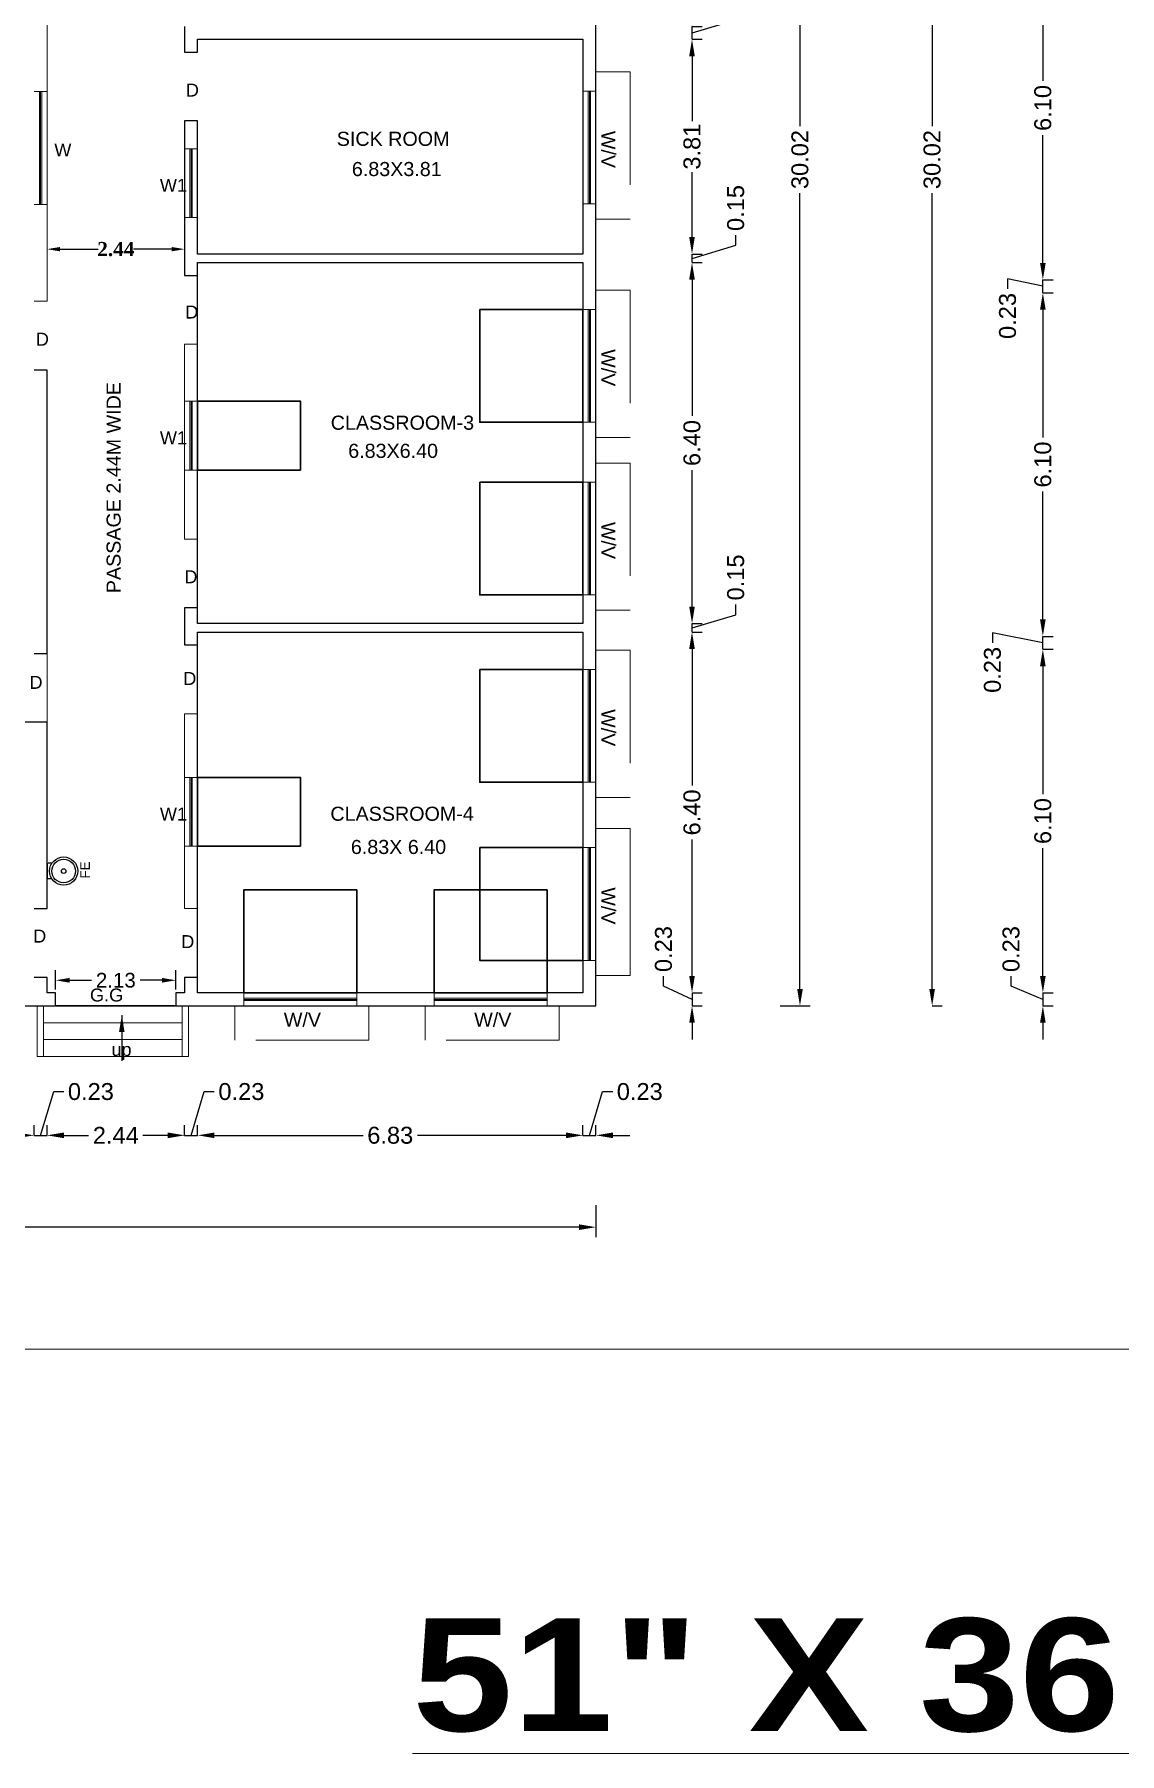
# Model space of a CAD drawing. Header units: metres. Extents: x -278 to 15491, y -352 to 277.
# Drawn here: x 15300.23 to 15319.47, y -341.21 to -310.71 of the extents above; entities that cross this region are included whole.
import ezdxf

# ---------------------------------------------------------------- set-up
doc = ezdxf.new("R2010")
doc.units = ezdxf.units.M
doc.header["$MEASUREMENT"] = 0
doc.linetypes.add('CABLIN', pattern=[0.35, 0.25, -0.1])
for name, color, linetype in [('0 @ 1', 7, 'Continuous'), ('BLK_1_FLR_0_CARPET_AREA', 10, 'Continuous'), ('BLK_1_FLR_0_EXIT_WIDTH_DOOR', 2, 'Continuous'), ('BLK_1_FLR_0_REGULAR_ROOM_1', 3, 'Continuous'), ('PASSAGE', 2, 'Continuous')]:
    doc.layers.add(name, color=color, linetype=linetype)
doc.layers.add('BLK_1_FLR_0_BLT_UP_AREA', color=26, linetype='Continuous', plot=False)
doc.layers.add('BLK_1_FLR_0_ROOM_1_LIGHT_VENTILATION_1', color=232, linetype='Continuous', lineweight=30)
doc.styles.add('56', font='')
doc.styles.get("Standard").update_dxf_attribs({"font": 'arial.ttf'})
doc.styles.add('working', font='timesbd.ttf', dxfattribs={"height": 0.25})
doc.styles.get('56').set_extended_font_data('Arial Black')
doc.dimstyles.new('Annotative', dxfattribs={"dimscale": 0, "dimtxt": 0.3, "dimasz": 0.3, "dimexe": 0.18, "dimexo": 0.0625, "dimgap": 0.09, "dimtad": 0, "dimzin": 0, "dimdsep": 46, "dimtxsty": 'Standard', "dimcen": 0.09, "dimadec": 0, "dimazin": 0, "dimtfac": 1, "dimtofl": 0, "dimtmove": 0, "dimatfit": 3, "dimfxl": 0, "dimtolj": 1, "dimtzin": 0, "dimarcsym": 0})
doc.dimstyles.new('new model', dxfattribs={"dimtxt": 0.25, "dimasz": 0.23, "dimexe": 0.1, "dimexo": 0.1, "dimgap": 0, "dimtad": 0, "dimtoh": 1, "dimzin": 1, "dimdsep": 46, "dimtxsty": 'working', "dimcen": 0.09, "dimse1": 1, "dimse2": 1, "dimclrd": 8, "dimclre": 8, "dimclrt": 3, "dimadec": 1, "dimazin": 0, "dimtfac": 1, "dimtofl": 0, "dimtmove": 0, "dimatfit": 3, "dimfxl": 0, "dimtolj": 1, "dimtzin": 0, "dimlwd": -1, "dimlwe": -1, "dimarcsym": 0})
doc.dimstyles.new('Standard$0', dxfattribs={"dimtxt": 0.5, "dimasz": 0.5, "dimexe": 0, "dimexo": 1, "dimgap": 0, "dimtad": 0, "dimdec": 4, "dimzin": 0, "dimdsep": 46, "dimlunit": 4, "dimtxsty": 'Standard', "dimcen": 0.09, "dimadec": 0, "dimazin": 0, "dimtfac": 1, "dimtdec": 4, "dimtofl": 0, "dimtmove": 0, "dimatfit": 3, "dimfxl": 0, "dimtolj": 1, "dimtzin": 0, "dimarcsym": 0})

# ---------------------------------------------------------------- blocks, each defined once
blk = doc.blocks.new('*D33')
at = {"color": 0, "lineweight": -2, "ltscale": 10}
for p, q in [((15311.889, -320.863), (15311.889, -320.563)), ((15311.889, -321.239), (15312.664, -321.006)), ((15312.664, -321.006), (15312.664, -320.826)), ((15311.889, -321.163), (15312.069, -321.163)), ((15311.889, -321.315), (15311.889, -321.163)), ((15311.889, -321.315), (15312.069, -321.315)), ((15311.889, -321.615), (15311.889, -321.915))]:
    blk.add_line(p, q, dxfattribs=at)
at = {"color": 0, "lineweight": 0, "ltscale": 10}
for points in [[(15311.839, -320.863), (15311.939, -320.863), (15311.889, -321.163)], [(15311.839, -321.615), (15311.939, -321.615), (15311.889, -321.315)]]:
    blk.add_solid(points, dxfattribs=at)
at = {"layer": 'Defpoints', "color": 0, "lineweight": 0, "ltscale": 10}
for p in [(15311.889, -321.163), (15311.889, -321.163), (15311.889, -321.315)]:
    blk.add_point(p, dxfattribs=at)
at = {"color": 0, "lineweight": 0, "ltscale": 10, "insert": (15312.664, -320.346), "char_height": 0.3, "attachment_point": 5, "rotation": 90}
blk.add_mtext('\\A1;0.15', dxfattribs=at)
blk = doc.blocks.new('*D34')
at = {"color": 0, "lineweight": -2, "ltscale": 10}
for p, q in [((15311.889, -314.762), (15312.069, -314.762)), ((15311.889, -315.062), (15311.889, -317.482)), ((15311.889, -320.863), (15311.889, -318.442)), ((15311.889, -321.163), (15312.069, -321.163))]:
    blk.add_line(p, q, dxfattribs=at)
at = {"color": 0, "lineweight": 0, "ltscale": 10}
for points in [[(15311.839, -315.062), (15311.939, -315.062), (15311.889, -314.762)], [(15311.839, -320.863), (15311.939, -320.863), (15311.889, -321.163)]]:
    blk.add_solid(points, dxfattribs=at)
at = {"layer": 'Defpoints', "color": 0, "lineweight": 0, "ltscale": 10}
for p in [(15311.889, -314.762), (15311.889, -314.762), (15311.889, -321.163)]:
    blk.add_point(p, dxfattribs=at)
at = {"color": 0, "lineweight": 0, "ltscale": 10, "insert": (15311.889, -317.962), "char_height": 0.3, "attachment_point": 5, "rotation": 90}
blk.add_mtext('\\A1;6.40', dxfattribs=at)
blk = doc.blocks.new('*D35')
at = {"color": 0, "lineweight": -2, "ltscale": 10}
for p, q in [((15311.889, -314.31), (15311.889, -314.01)), ((15312.664, -314.454), (15312.664, -314.274)), ((15311.889, -314.686), (15312.664, -314.454)), ((15311.889, -314.61), (15312.069, -314.61)), ((15311.889, -314.762), (15311.889, -314.61)), ((15311.889, -314.762), (15312.069, -314.762)), ((15311.889, -315.062), (15311.889, -315.362))]:
    blk.add_line(p, q, dxfattribs=at)
at = {"color": 0, "lineweight": 0, "ltscale": 10}
for points in [[(15311.839, -314.31), (15311.939, -314.31), (15311.889, -314.61)], [(15311.839, -315.062), (15311.939, -315.062), (15311.889, -314.762)]]:
    blk.add_solid(points, dxfattribs=at)
at = {"layer": 'Defpoints', "color": 0, "lineweight": 0, "ltscale": 10}
for p in [(15311.889, -314.61), (15311.889, -314.61), (15311.889, -314.762)]:
    blk.add_point(p, dxfattribs=at)
at = {"color": 0, "lineweight": 0, "ltscale": 10, "insert": (15312.664, -313.793), "char_height": 0.3, "attachment_point": 5, "rotation": 90}
blk.add_mtext('\\A1;0.15', dxfattribs=at)
blk = doc.blocks.new('*D36')
at = {"color": 0, "lineweight": -2, "ltscale": 10}
for p, q in [((15311.889, -310.8), (15312.069, -310.8)), ((15311.889, -311.1), (15311.889, -312.255)), ((15311.889, -314.31), (15311.889, -313.156)), ((15311.889, -314.61), (15312.069, -314.61))]:
    blk.add_line(p, q, dxfattribs=at)
at = {"color": 0, "lineweight": 0, "ltscale": 10}
for points in [[(15311.839, -311.1), (15311.939, -311.1), (15311.889, -310.8)], [(15311.839, -314.31), (15311.939, -314.31), (15311.889, -314.61)]]:
    blk.add_solid(points, dxfattribs=at)
at = {"layer": 'Defpoints', "color": 0, "lineweight": 0, "ltscale": 10}
for p in [(15311.889, -310.8), (15311.889, -310.8), (15311.889, -314.61)]:
    blk.add_point(p, dxfattribs=at)
at = {"color": 0, "lineweight": 0, "ltscale": 10, "insert": (15311.889, -312.705), "char_height": 0.3, "attachment_point": 5, "rotation": 90}
blk.add_mtext('\\A1;3.81', dxfattribs=at)
blk = doc.blocks.new('*D37')
at = {"color": 0, "lineweight": -2, "ltscale": 10}
for p, q in [((15311.889, -310.272), (15311.889, -309.972)), ((15312.664, -310.454), (15312.664, -310.274)), ((15311.889, -310.686), (15312.664, -310.454)), ((15311.889, -310.572), (15312.069, -310.572)), ((15311.889, -310.8), (15311.889, -310.572)), ((15311.889, -310.8), (15312.069, -310.8)), ((15311.889, -311.1), (15311.889, -311.4))]:
    blk.add_line(p, q, dxfattribs=at)
at = {"color": 0, "lineweight": 0, "ltscale": 10}
for points in [[(15311.839, -310.272), (15311.939, -310.272), (15311.889, -310.572)], [(15311.839, -311.1), (15311.939, -311.1), (15311.889, -310.8)]]:
    blk.add_solid(points, dxfattribs=at)
at = {"layer": 'Defpoints', "color": 0, "lineweight": 0, "ltscale": 10}
for p in [(15311.889, -310.572), (15311.889, -310.572), (15311.889, -310.8)]:
    blk.add_point(p, dxfattribs=at)
at = {"color": 0, "lineweight": 0, "ltscale": 10, "insert": (15312.664, -309.794), "char_height": 0.3, "attachment_point": 5, "rotation": 90}
blk.add_mtext('\\A1;0.23', dxfattribs=at)
blk = doc.blocks.new('*D46')
at = {"color": 0, "lineweight": -2, "ltscale": 10}
for p, q in [((15313.451, -297.924), (15313.983, -297.924)), ((15313.803, -298.224), (15313.803, -312.339)), ((15313.803, -327.644), (15313.803, -313.528)), ((15313.451, -327.944), (15313.983, -327.944))]:
    blk.add_line(p, q, dxfattribs=at)
at = {"color": 0, "lineweight": 0, "ltscale": 10}
for points in [[(15313.753, -298.224), (15313.853, -298.224), (15313.803, -297.924)], [(15313.753, -327.644), (15313.853, -327.644), (15313.803, -327.944)]]:
    blk.add_solid(points, dxfattribs=at)
at = {"layer": 'Defpoints', "color": 0, "lineweight": 0, "ltscale": 10}
for p in [(15313.388, -297.924), (15313.803, -297.924), (15313.388, -327.944)]:
    blk.add_point(p, dxfattribs=at)
at = {"color": 0, "lineweight": 0, "ltscale": 10, "insert": (15313.803, -312.934), "char_height": 0.3, "attachment_point": 5, "rotation": 90}
blk.add_mtext('\\A1;30.02', dxfattribs=at)
blk = doc.blocks.new('*D47')
at = {"color": 0, "lineweight": -2, "ltscale": 10}
for p, q in [((15311.889, -321.315), (15312.069, -321.315)), ((15311.889, -321.615), (15311.889, -324.034)), ((15311.889, -327.414), (15311.889, -324.994)), ((15311.889, -327.714), (15312.069, -327.714))]:
    blk.add_line(p, q, dxfattribs=at)
at = {"color": 0, "lineweight": 0, "ltscale": 10}
for points in [[(15311.839, -321.615), (15311.939, -321.615), (15311.889, -321.315)], [(15311.839, -327.414), (15311.939, -327.414), (15311.889, -327.714)]]:
    blk.add_solid(points, dxfattribs=at)
at = {"layer": 'Defpoints', "color": 0, "lineweight": 0, "ltscale": 10}
for p in [(15311.889, -321.315), (15311.889, -327.714), (15311.889, -327.714)]:
    blk.add_point(p, dxfattribs=at)
at = {"color": 0, "lineweight": 0, "ltscale": 10, "insert": (15311.889, -324.514), "char_height": 0.3, "attachment_point": 5, "rotation": 90}
blk.add_mtext('\\A1;6.40', dxfattribs=at)
blk = doc.blocks.new('*D48')
at = {"color": 0, "lineweight": -2, "ltscale": 10}
for p, q in [((15311.889, -327.414), (15311.889, -327.114)), ((15311.384, -327.596), (15311.384, -327.416)), ((15311.889, -327.829), (15311.384, -327.596)), ((15311.889, -327.714), (15312.069, -327.714)), ((15311.889, -327.714), (15311.889, -327.944)), ((15311.889, -327.944), (15312.069, -327.944)), ((15311.889, -328.244), (15311.889, -328.544))]:
    blk.add_line(p, q, dxfattribs=at)
at = {"color": 0, "lineweight": 0, "ltscale": 10}
for points in [[(15311.839, -327.414), (15311.939, -327.414), (15311.889, -327.714)], [(15311.839, -328.244), (15311.939, -328.244), (15311.889, -327.944)]]:
    blk.add_solid(points, dxfattribs=at)
at = {"layer": 'Defpoints', "color": 0, "lineweight": 0, "ltscale": 10}
for p in [(15311.889, -327.714), (15311.889, -327.944), (15311.889, -327.944)]:
    blk.add_point(p, dxfattribs=at)
at = {"color": 0, "lineweight": 0, "ltscale": 10, "insert": (15311.384, -326.937), "char_height": 0.3, "attachment_point": 5, "rotation": 90}
blk.add_mtext('\\A1;0.23', dxfattribs=at)
blk = doc.blocks.new('*D57')
at = {"color": 0, "lineweight": -2, "ltscale": 10}
for p, q in [((15300.34, -330.241), (15300.573, -329.466)), ((15300.573, -329.466), (15300.753, -329.466)), ((15299.926, -330.241), (15299.626, -330.241)), ((15300.226, -330.241), (15300.226, -330.061)), ((15300.226, -330.241), (15300.455, -330.241)), ((15300.455, -330.241), (15300.455, -330.061)), ((15300.755, -330.241), (15301.055, -330.241))]:
    blk.add_line(p, q, dxfattribs=at)
at = {"color": 0, "lineweight": 0, "ltscale": 10}
for points in [[(15299.926, -330.191), (15299.926, -330.291), (15300.226, -330.241)], [(15300.755, -330.191), (15300.755, -330.291), (15300.455, -330.241)]]:
    blk.add_solid(points, dxfattribs=at)
at = {"layer": 'Defpoints', "color": 0, "lineweight": 0, "ltscale": 10}
for p in [(15300.226, -330.241), (15300.455, -330.241), (15300.455, -330.241)]:
    blk.add_point(p, dxfattribs=at)
at = {"color": 0, "lineweight": 0, "ltscale": 10, "insert": (15301.232, -329.466), "char_height": 0.3, "attachment_point": 5}
blk.add_mtext('\\A1;0.23', dxfattribs=at)
blk = doc.blocks.new('*D58')
at = {"color": 0, "lineweight": -2, "ltscale": 10}
for p, q in [((15300.455, -330.241), (15300.455, -330.061)), ((15300.755, -330.241), (15301.192, -330.241)), ((15302.593, -330.241), (15302.155, -330.241)), ((15302.893, -330.241), (15302.893, -330.061))]:
    blk.add_line(p, q, dxfattribs=at)
at = {"color": 0, "lineweight": 0, "ltscale": 10}
for points in [[(15300.755, -330.191), (15300.755, -330.291), (15300.455, -330.241)], [(15302.593, -330.191), (15302.593, -330.291), (15302.893, -330.241)]]:
    blk.add_solid(points, dxfattribs=at)
at = {"layer": 'Defpoints', "color": 0, "lineweight": 0, "ltscale": 10}
for p in [(15300.455, -330.241), (15302.893, -330.241), (15302.893, -330.241)]:
    blk.add_point(p, dxfattribs=at)
at = {"color": 0, "lineweight": 0, "ltscale": 10, "insert": (15301.674, -330.241), "char_height": 0.3, "attachment_point": 5}
blk.add_mtext('\\A1;2.44', dxfattribs=at)
blk = doc.blocks.new('*D59')
at = {"color": 0, "lineweight": -2, "ltscale": 10}
for p, q in [((15303.008, -330.241), (15303.24, -329.466)), ((15303.24, -329.466), (15303.42, -329.466)), ((15302.593, -330.241), (15302.293, -330.241)), ((15302.893, -330.241), (15302.893, -330.061)), ((15302.893, -330.241), (15303.123, -330.241)), ((15303.123, -330.241), (15303.123, -330.061)), ((15303.423, -330.241), (15303.723, -330.241))]:
    blk.add_line(p, q, dxfattribs=at)
at = {"color": 0, "lineweight": 0, "ltscale": 10}
for points in [[(15302.593, -330.191), (15302.593, -330.291), (15302.893, -330.241)], [(15303.423, -330.191), (15303.423, -330.291), (15303.123, -330.241)]]:
    blk.add_solid(points, dxfattribs=at)
at = {"layer": 'Defpoints', "color": 0, "lineweight": 0, "ltscale": 10}
for p in [(15302.893, -330.241), (15303.123, -330.241), (15303.123, -330.241)]:
    blk.add_point(p, dxfattribs=at)
at = {"color": 0, "lineweight": 0, "ltscale": 10, "insert": (15303.9, -329.466), "char_height": 0.3, "attachment_point": 5}
blk.add_mtext('\\A1;0.23', dxfattribs=at)
blk = doc.blocks.new('*D60')
at = {"color": 0, "lineweight": -2, "ltscale": 10}
for p, q in [((15303.123, -330.241), (15303.123, -330.061)), ((15303.423, -330.241), (15306.059, -330.241)), ((15309.656, -330.241), (15307.02, -330.241)), ((15309.956, -330.241), (15309.956, -330.061))]:
    blk.add_line(p, q, dxfattribs=at)
at = {"color": 0, "lineweight": 0, "ltscale": 10}
for points in [[(15303.423, -330.191), (15303.423, -330.291), (15303.123, -330.241)], [(15309.656, -330.191), (15309.656, -330.291), (15309.956, -330.241)]]:
    blk.add_solid(points, dxfattribs=at)
at = {"layer": 'Defpoints', "color": 0, "lineweight": 0, "ltscale": 10}
for p in [(15303.123, -330.241), (15309.956, -330.241), (15309.956, -330.241)]:
    blk.add_point(p, dxfattribs=at)
at = {"color": 0, "lineweight": 0, "ltscale": 10, "insert": (15306.539, -330.241), "char_height": 0.3, "attachment_point": 5}
blk.add_mtext('\\A1;6.83', dxfattribs=at)
blk = doc.blocks.new('*D61')
at = {"color": 0, "lineweight": -2, "ltscale": 10}
for p, q in [((15310.071, -330.241), (15310.303, -329.466)), ((15310.303, -329.466), (15310.483, -329.466)), ((15309.656, -330.241), (15309.356, -330.241)), ((15309.956, -330.241), (15309.956, -330.061)), ((15309.956, -330.241), (15310.186, -330.241)), ((15310.186, -330.241), (15310.186, -330.061)), ((15310.486, -330.241), (15310.786, -330.241))]:
    blk.add_line(p, q, dxfattribs=at)
at = {"color": 0, "lineweight": 0, "ltscale": 10}
for points in [[(15309.656, -330.191), (15309.656, -330.291), (15309.956, -330.241)], [(15310.486, -330.191), (15310.486, -330.291), (15310.186, -330.241)]]:
    blk.add_solid(points, dxfattribs=at)
at = {"layer": 'Defpoints', "color": 0, "lineweight": 0, "ltscale": 10}
for p in [(15309.956, -330.241), (15310.186, -330.241), (15310.186, -330.241)]:
    blk.add_point(p, dxfattribs=at)
at = {"color": 0, "lineweight": 0, "ltscale": 10, "insert": (15310.963, -329.466), "char_height": 0.3, "attachment_point": 5}
blk.add_mtext('\\A1;0.23', dxfattribs=at)
blk = doc.blocks.new('*D62')
at = {"color": 0, "lineweight": -2, "ltscale": 10}
for p, q in [((15269.482, -331.479), (15269.482, -332.05)), ((15310.186, -331.479), (15310.186, -332.05)), ((15269.782, -331.87), (15289.232, -331.87)), ((15309.886, -331.87), (15290.436, -331.87))]:
    blk.add_line(p, q, dxfattribs=at)
at = {"color": 0, "lineweight": 0, "ltscale": 10}
for points in [[(15269.782, -331.82), (15269.782, -331.92), (15269.482, -331.87)], [(15309.886, -331.82), (15309.886, -331.92), (15310.186, -331.87)]]:
    blk.add_solid(points, dxfattribs=at)
at = {"layer": 'Defpoints', "color": 0, "lineweight": 0, "ltscale": 10}
for p in [(15269.482, -331.417), (15310.186, -331.417), (15310.186, -331.87)]:
    blk.add_point(p, dxfattribs=at)
at = {"color": 0, "lineweight": 0, "ltscale": 10, "insert": (15289.834, -331.87), "char_height": 0.3, "attachment_point": 5}
blk.add_mtext('\\A1;40.70', dxfattribs=at)
blk = doc.blocks.new('*D147')
at = {"color": 0, "lineweight": -2, "ltscale": 10}
for p, q in [((15318.109, -321.091), (15318.109, -320.791)), ((15318.109, -321.505), (15317.216, -321.326)), ((15317.216, -321.326), (15317.216, -321.506)), ((15318.109, -321.391), (15318.289, -321.391)), ((15318.109, -321.62), (15318.109, -321.391)), ((15318.109, -321.62), (15318.289, -321.62)), ((15318.109, -321.92), (15318.109, -322.22))]:
    blk.add_line(p, q, dxfattribs=at)
at = {"color": 0, "lineweight": 0, "ltscale": 10}
for points in [[(15318.059, -321.091), (15318.159, -321.091), (15318.109, -321.391)], [(15318.059, -321.92), (15318.159, -321.92), (15318.109, -321.62)]]:
    blk.add_solid(points, dxfattribs=at)
at = {"layer": 'Defpoints', "color": 0, "lineweight": 0, "ltscale": 10}
for p in [(15318.109, -321.391), (15318.109, -321.391), (15318.109, -321.62)]:
    blk.add_point(p, dxfattribs=at)
at = {"color": 0, "lineweight": 0, "ltscale": 10, "insert": (15317.216, -321.985), "char_height": 0.3, "attachment_point": 5, "rotation": 90}
blk.add_mtext('\\A1;0.23', dxfattribs=at)
blk = doc.blocks.new('*D148')
at = {"color": 0, "lineweight": -2, "ltscale": 10}
for p, q in [((15318.109, -315.296), (15318.289, -315.296)), ((15318.109, -315.596), (15318.109, -317.863)), ((15318.109, -321.091), (15318.109, -318.823)), ((15318.109, -321.391), (15318.289, -321.391))]:
    blk.add_line(p, q, dxfattribs=at)
at = {"color": 0, "lineweight": 0, "ltscale": 10}
for points in [[(15318.059, -315.596), (15318.159, -315.596), (15318.109, -315.296)], [(15318.059, -321.091), (15318.159, -321.091), (15318.109, -321.391)]]:
    blk.add_solid(points, dxfattribs=at)
at = {"layer": 'Defpoints', "color": 0, "lineweight": 0, "ltscale": 10}
for p in [(15318.109, -315.296), (15318.109, -315.296), (15318.109, -321.391)]:
    blk.add_point(p, dxfattribs=at)
at = {"color": 0, "lineweight": 0, "ltscale": 10, "insert": (15318.109, -318.343), "char_height": 0.3, "attachment_point": 5, "rotation": 90}
blk.add_mtext('\\A1;6.10', dxfattribs=at)
blk = doc.blocks.new('*D149')
at = {"color": 0, "lineweight": -2, "ltscale": 10}
for p, q in [((15318.109, -314.767), (15318.109, -314.467)), ((15318.109, -315.181), (15317.484, -315.048)), ((15317.484, -315.048), (15317.484, -315.228)), ((15318.109, -315.067), (15318.289, -315.067)), ((15318.109, -315.296), (15318.109, -315.067)), ((15318.109, -315.296), (15318.289, -315.296)), ((15318.109, -315.596), (15318.109, -315.896))]:
    blk.add_line(p, q, dxfattribs=at)
at = {"color": 0, "lineweight": 0, "ltscale": 10}
for points in [[(15318.059, -314.767), (15318.159, -314.767), (15318.109, -315.067)], [(15318.059, -315.596), (15318.159, -315.596), (15318.109, -315.296)]]:
    blk.add_solid(points, dxfattribs=at)
at = {"layer": 'Defpoints', "color": 0, "lineweight": 0, "ltscale": 10}
for p in [(15318.109, -315.067), (15318.109, -315.067), (15318.109, -315.296)]:
    blk.add_point(p, dxfattribs=at)
at = {"color": 0, "lineweight": 0, "ltscale": 10, "insert": (15317.484, -315.708), "char_height": 0.3, "attachment_point": 5, "rotation": 90}
blk.add_mtext('\\A1;0.23', dxfattribs=at)
blk = doc.blocks.new('*D150')
at = {"color": 0, "lineweight": -2, "ltscale": 10}
for p, q in [((15318.109, -308.972), (15318.289, -308.972)), ((15318.109, -309.272), (15318.109, -311.539)), ((15318.109, -314.767), (15318.109, -312.499)), ((15318.109, -315.067), (15318.289, -315.067))]:
    blk.add_line(p, q, dxfattribs=at)
at = {"color": 0, "lineweight": 0, "ltscale": 10}
for points in [[(15318.059, -309.272), (15318.159, -309.272), (15318.109, -308.972)], [(15318.059, -314.767), (15318.159, -314.767), (15318.109, -315.067)]]:
    blk.add_solid(points, dxfattribs=at)
at = {"layer": 'Defpoints', "color": 0, "lineweight": 0, "ltscale": 10}
for p in [(15318.109, -308.972), (15318.109, -308.972), (15318.109, -315.067)]:
    blk.add_point(p, dxfattribs=at)
at = {"color": 0, "lineweight": 0, "ltscale": 10, "insert": (15318.109, -312.019), "char_height": 0.3, "attachment_point": 5, "rotation": 90}
blk.add_mtext('\\A1;6.10', dxfattribs=at)
blk = doc.blocks.new('*D156')
at = {"color": 0, "lineweight": -2, "ltscale": 10}
for p, q in [((15316.146, -297.924), (15316.326, -297.924)), ((15316.146, -298.224), (15316.146, -312.339)), ((15316.146, -327.644), (15316.146, -313.528)), ((15316.146, -327.944), (15316.326, -327.944))]:
    blk.add_line(p, q, dxfattribs=at)
at = {"color": 0, "lineweight": 0, "ltscale": 10}
for points in [[(15316.096, -298.224), (15316.196, -298.224), (15316.146, -297.924)], [(15316.096, -327.644), (15316.196, -327.644), (15316.146, -327.944)]]:
    blk.add_solid(points, dxfattribs=at)
at = {"layer": 'Defpoints', "color": 0, "lineweight": 0, "ltscale": 10}
for p in [(15316.146, -297.924), (15316.146, -297.924), (15316.146, -327.944)]:
    blk.add_point(p, dxfattribs=at)
at = {"color": 0, "lineweight": 0, "ltscale": 10, "insert": (15316.146, -312.934), "char_height": 0.3, "attachment_point": 5, "rotation": 90}
blk.add_mtext('\\A1;30.02', dxfattribs=at)
blk = doc.blocks.new('*D157')
at = {"color": 0, "lineweight": -2, "ltscale": 10}
for p, q in [((15318.109, -321.62), (15318.289, -321.62)), ((15318.109, -321.92), (15318.109, -324.187)), ((15318.109, -327.415), (15318.109, -325.147)), ((15318.109, -327.715), (15318.289, -327.715))]:
    blk.add_line(p, q, dxfattribs=at)
at = {"color": 0, "lineweight": 0, "ltscale": 10}
for points in [[(15318.059, -321.92), (15318.159, -321.92), (15318.109, -321.62)], [(15318.059, -327.415), (15318.159, -327.415), (15318.109, -327.715)]]:
    blk.add_solid(points, dxfattribs=at)
at = {"layer": 'Defpoints', "color": 0, "lineweight": 0, "ltscale": 10}
for p in [(15318.109, -321.62), (15318.109, -327.715), (15318.109, -327.715)]:
    blk.add_point(p, dxfattribs=at)
at = {"color": 0, "lineweight": 0, "ltscale": 10, "insert": (15318.109, -324.667), "char_height": 0.3, "attachment_point": 5, "rotation": 90}
blk.add_mtext('\\A1;6.10', dxfattribs=at)
blk = doc.blocks.new('*D158')
at = {"color": 0, "lineweight": -2, "ltscale": 10}
for p, q in [((15318.109, -327.415), (15318.109, -327.115)), ((15317.546, -327.596), (15317.546, -327.416)), ((15318.109, -327.829), (15317.546, -327.596)), ((15318.109, -327.715), (15318.289, -327.715)), ((15318.109, -327.715), (15318.109, -327.944)), ((15318.109, -327.944), (15318.289, -327.944)), ((15318.109, -328.244), (15318.109, -328.544))]:
    blk.add_line(p, q, dxfattribs=at)
at = {"color": 0, "lineweight": 0, "ltscale": 10}
for points in [[(15318.059, -327.415), (15318.159, -327.415), (15318.109, -327.715)], [(15318.059, -328.244), (15318.159, -328.244), (15318.109, -327.944)]]:
    blk.add_solid(points, dxfattribs=at)
at = {"layer": 'Defpoints', "color": 0, "lineweight": 0, "ltscale": 10}
for p in [(15318.109, -327.715), (15318.109, -327.944), (15318.109, -327.944)]:
    blk.add_point(p, dxfattribs=at)
at = {"color": 0, "lineweight": 0, "ltscale": 10, "insert": (15317.546, -326.937), "char_height": 0.3, "attachment_point": 5, "rotation": 90}
blk.add_mtext('\\A1;0.23', dxfattribs=at)
blk = doc.blocks.new('GRT')
for p, q in [((5950.794, 119.102), (5950.794, 118.996)), ((5951.195, 118.984), (5951.195, 119.09))]:
    blk.add_line(p, q)
at = {"linetype": 'ByBlock', "ltscale": 0.5}
blk.add_line((5950.794, 119.102), (5951.195, 119.102), dxfattribs=at)
for radius in [0.367, 0.308, 0.0591]:
    blk.add_circle((5950.985, 118.683), radius)
blk = doc.blocks.new('GRYTI')
at = {"lineweight": 0, "xscale": 0.6810746850801825, "yscale": 0.6810746850801825, "zscale": 0.6810746850801825}
blk.add_blockref('GRT', (11224.832, -379.269), dxfattribs=at)
at = {"lineweight": 0}
blk.add_text('FE', height=0.1703, dxfattribs=at).set_placement((15277.764, -298.902))
blk = doc.blocks.new('*D287')
at = {"layer": 'Defpoints', "color": 0, "lineweight": 0}
for p in [(15300.455, -314.492), (15302.893, -314.492), (15302.893, -314.523)]:
    blk.add_point(p, dxfattribs=at)
at = {"layer": 'PASSAGE', "color": 2}
for p, q in [((15300.685, -314.523), (15301.362, -314.523)), ((15302.663, -314.523), (15301.985, -314.523))]:
    blk.add_line(p, q, dxfattribs=at)
at = {"layer": 'PASSAGE', "color": 2, "lineweight": 0}
for points in [[(15300.685, -314.485), (15300.685, -314.562), (15300.455, -314.523)], [(15302.663, -314.485), (15302.663, -314.562), (15302.893, -314.523)]]:
    blk.add_solid(points, dxfattribs=at)
at = {"layer": 'PASSAGE', "color": 2, "lineweight": 35, "insert": (15301.674, -314.523), "char_height": 0.25, "attachment_point": 5, "style": 'working'}
blk.add_mtext('\\A1;2.44', dxfattribs=at)
blk = doc.blocks.new('*D290')
at = {"layer": 'BLK_1_FLR_0_EXIT_WIDTH_DOOR', "color": 2, "lineweight": -2, "ltscale": 10}
for p, q in [((15300.607, -327.653), (15300.607, -327.311)), ((15300.857, -327.491), (15301.244, -327.491)), ((15302.49, -327.491), (15302.104, -327.491)), ((15302.74, -327.653), (15302.74, -327.311))]:
    blk.add_line(p, q, dxfattribs=at)
at = {"layer": 'BLK_1_FLR_0_EXIT_WIDTH_DOOR', "color": 2, "lineweight": 0, "ltscale": 10}
for points in [[(15300.857, -327.449), (15300.857, -327.533), (15300.607, -327.491)], [(15302.49, -327.449), (15302.49, -327.533), (15302.74, -327.491)]]:
    blk.add_solid(points, dxfattribs=at)
at = {"layer": 'Defpoints', "color": 0, "lineweight": 0, "ltscale": 10}
for p in [(15302.74, -327.491), (15300.607, -327.715), (15302.74, -327.715)]:
    blk.add_point(p, dxfattribs=at)
at = {"layer": 'BLK_1_FLR_0_EXIT_WIDTH_DOOR', "color": 2, "lineweight": -2, "ltscale": 10, "insert": (15301.674, -327.491), "char_height": 0.26, "attachment_point": 5}
blk.add_mtext('\\A1;2.13', dxfattribs=at)

msp = doc.modelspace()

# ---------------------------------------------------------------- linework, layer by layer
at = {"lineweight": 0}
for p, q in [((15310.185, -297.924), (15310.185, -327.944)), ((15300.455, -310.42), (15300.455, -315.447)), ((15302.893, -310.572), (15302.893, -311.029)), ((15309.956, -310.8), (15303.121, -310.8)), ((15303.121, -310.8), (15303.121, -311.029)), ((15309.956, -310.8), (15309.956, -314.61)), ((15302.893, -312.249), (15302.893, -312.845)), ((15303.121, -312.249), (15303.121, -314.61)), ((15302.893, -312.845), (15302.893, -314.991)), ((15303.123, -314.991), (15302.893, -314.991)), ((15303.121, -314.762), (15303.121, -314.991)), ((15309.956, -314.762), (15309.956, -321.163)), ((15300.455, -315.447), (15300.225, -315.447)), ((15302.893, -316.211), (15302.893, -319.667)), ((15303.121, -316.211), (15302.893, -316.211)), ((15303.121, -316.211), (15303.121, -319.667)), ((15300.455, -316.667), (15300.225, -316.667)), ((15300.455, -316.667), (15300.455, -326.22)), ((15302.893, -320.887), (15302.893, -321.543)), ((15303.121, -320.887), (15303.121, -321.163)), ((15303.121, -321.315), (15303.121, -321.543)), ((15309.956, -321.315), (15309.956, -327.715)), ((15300.226, -321.695), (15300.455, -321.695)), ((15303.123, -321.543), (15302.893, -321.543)), ((15302.893, -322.763), (15302.893, -326.22)), ((15303.123, -322.763), (15302.893, -322.763)), ((15303.121, -322.763), (15303.121, -326.22)), ((15300.455, -327.44), (15300.455, -327.715)), ((15302.893, -327.44), (15302.893, -327.715)), ((15303.121, -327.44), (15303.121, -327.715)), ((15300.607, -327.944), (15300.607, -327.715)), ((15302.74, -327.944), (15302.74, -327.715)), ((15303.121, -327.715), (15309.956, -327.715)), ((15310.185, -327.944), (15291.73, -327.944))]:
    msp.add_line(p, q, dxfattribs=at)
at = {"lineweight": 0, "ltscale": 10}
for p, q in [((15302.893, -311.029), (15303.121, -311.029)), ((15300.226, -311.728), (15300.455, -311.728)), ((15300.32, -311.728), (15300.32, -313.728)), ((15300.34, -311.728), (15300.34, -313.728)), ((15300.36, -311.728), (15300.36, -313.728)), ((15309.956, -311.72), (15310.185, -311.72)), ((15310.05, -311.72), (15310.05, -313.72)), ((15310.07, -311.72), (15310.07, -313.72)), ((15310.09, -311.72), (15310.09, -313.72)), ((15302.893, -312.249), (15303.121, -312.249)), ((15302.893, -312.744), (15303.121, -312.744)), ((15302.987, -313.964), (15302.987, -312.744)), ((15303.007, -313.964), (15303.007, -312.744)), ((15303.027, -313.964), (15303.027, -312.744)), ((15300.226, -313.728), (15300.455, -313.728)), ((15309.956, -313.72), (15310.185, -313.72)), ((15302.893, -313.964), (15303.121, -313.964)), ((15309.956, -315.593), (15310.185, -315.593)), ((15310.05, -315.593), (15310.05, -317.593)), ((15310.07, -315.593), (15310.07, -317.593)), ((15310.09, -315.593), (15310.09, -317.593)), ((15302.893, -317.222), (15303.121, -317.222)), ((15302.987, -318.442), (15302.987, -317.222)), ((15303.007, -318.442), (15303.007, -317.222)), ((15303.027, -318.442), (15303.027, -317.222)), ((15309.956, -317.593), (15310.185, -317.593)), ((15302.893, -318.442), (15303.121, -318.442)), ((15309.956, -318.657), (15310.185, -318.657)), ((15310.05, -318.657), (15310.05, -320.657)), ((15310.07, -318.657), (15310.07, -320.657)), ((15310.09, -318.657), (15310.09, -320.657)), ((15303.121, -319.667), (15302.893, -319.667)), ((15309.956, -320.657), (15310.185, -320.657)), ((15303.121, -320.887), (15302.893, -320.887)), ((15309.956, -321.978), (15310.185, -321.978)), ((15310.05, -321.978), (15310.05, -323.978)), ((15310.07, -321.978), (15310.07, -323.978)), ((15310.09, -321.978), (15310.09, -323.978)), ((15300.226, -322.915), (15300.455, -322.915)), ((15302.893, -323.895), (15303.121, -323.895)), ((15302.987, -325.115), (15302.987, -323.895)), ((15303.007, -325.115), (15303.007, -323.895)), ((15303.027, -325.115), (15303.027, -323.895)), ((15309.956, -323.978), (15310.185, -323.978)), ((15310.795, -324.798), (15310.795, -327.408)), ((15302.893, -325.115), (15303.121, -325.115)), ((15309.956, -325.138), (15310.185, -325.138)), ((15310.05, -325.138), (15310.05, -327.138)), ((15310.07, -325.138), (15310.07, -327.138)), ((15310.09, -325.138), (15310.09, -327.138)), ((15300.455, -326.22), (15300.226, -326.22)), ((15303.121, -326.22), (15302.893, -326.22)), ((15309.956, -327.138), (15310.185, -327.138)), ((15300.455, -327.44), (15300.226, -327.44)), ((15303.121, -327.44), (15302.893, -327.44)), ((15310.795, -327.408), (15310.185, -327.408)), ((15300.455, -327.715), (15300.607, -327.715)), ((15302.74, -327.715), (15302.893, -327.715)), ((15303.945, -327.715), (15303.945, -327.944)), ((15305.945, -327.715), (15305.945, -327.944)), ((15307.319, -327.715), (15307.319, -327.944)), ((15309.319, -327.715), (15309.319, -327.944)), ((15300.28, -327.944), (15300.28, -328.844)), ((15300.39, -327.944), (15300.39, -328.844)), ((15302.851, -327.944), (15302.851, -328.844)), ((15302.961, -327.944), (15302.961, -328.844)), ((15305.945, -327.809), (15303.945, -327.809)), ((15305.945, -327.829), (15303.945, -327.829)), ((15305.945, -327.849), (15303.945, -327.849)), ((15309.319, -327.809), (15307.319, -327.809)), ((15309.319, -327.829), (15307.319, -327.829)), ((15309.319, -327.849), (15307.319, -327.849)), ((15300.39, -328.244), (15302.851, -328.244)), ((15300.39, -328.544), (15302.851, -328.544)), ((15300.28, -328.844), (15302.961, -328.844))]:
    msp.add_line(p, q, dxfattribs=at)
at = {"linetype": 'CABLIN', "lineweight": 0, "ltscale": 8}
for p, q in [((15310.185, -311.38), (15310.795, -311.38)), ((15310.795, -311.38), (15310.795, -313.99)), ((15310.795, -313.99), (15310.185, -313.99)), ((15310.185, -315.253), (15310.795, -315.253)), ((15310.795, -315.253), (15310.795, -317.863)), ((15310.795, -317.863), (15310.185, -317.863)), ((15310.185, -318.317), (15310.795, -318.317)), ((15310.795, -318.317), (15310.795, -320.926)), ((15310.795, -320.926), (15310.185, -320.926)), ((15310.185, -321.638), (15310.795, -321.638)), ((15310.795, -321.638), (15310.795, -324.248)), ((15310.795, -324.248), (15310.185, -324.248)), ((15310.185, -324.798), (15310.795, -324.798)), ((15303.783, -328.554), (15303.783, -327.944)), ((15306.158, -327.944), (15306.158, -328.554)), ((15307.157, -328.554), (15307.157, -327.944)), ((15309.532, -327.944), (15309.532, -328.554)), ((15306.158, -328.554), (15303.783, -328.554)), ((15309.532, -328.554), (15307.157, -328.554))]:
    msp.add_line(p, q, dxfattribs=at)
at = {"lineweight": 0, "ltscale": 10}
for points in [[(15262.322, -248.991), (15382.947, -248.991), (15382.947, -334.031), (15262.322, -334.031)], [(15303.121, -321.315), (15309.956, -321.315), (15309.956, -327.715), (15303.121, -327.715)]]:
    msp.add_lwpolyline(points, close=True, dxfattribs=at)
at = {"lineweight": 0}
for points in [[(15309.956, -314.61), (15303.121, -314.61)], [(15303.121, -314.762), (15309.956, -314.762)], [(15303.121, -321.163), (15309.956, -321.163)], [(15303.121, -321.315), (15309.956, -321.315)]]:
    msp.add_lwpolyline(points, dxfattribs=at)
at = {"layer": 'BLK_1_FLR_0_BLT_UP_AREA', "color": 26}
msp.add_lwpolyline([(15288.378, -327.944), (15288.378, -315.6), (15291.73, -315.6), (15291.73, -327.944), (15310.185, -327.944), (15310.185, -297.924), (15269.482, -297.924), (15269.482, -327.944)], close=True, dxfattribs=at)
at = {"layer": 'BLK_1_FLR_0_CARPET_AREA', "color": 15}
for points in [[(15302.893, -310.572), (15302.893, -311.029), (15303.121, -311.029), (15303.121, -310.8), (15309.956, -310.8), (15309.956, -314.61), (15303.121, -314.61), (15303.121, -312.249), (15302.893, -312.249), (15302.893, -314.991), (15303.121, -314.991), (15303.121, -314.762), (15309.956, -314.762), (15309.956, -321.163), (15303.121, -321.163), (15303.121, -320.887), (15303.121, -320.887), (15302.893, -320.887), (15302.893, -321.543), (15303.121, -321.543), (15303.121, -321.315), (15309.956, -321.315), (15309.956, -327.715), (15303.121, -327.715), (15303.121, -327.44), (15302.893, -327.44), (15302.893, -327.715), (15302.74, -327.715), (15302.74, -327.944), (15300.607, -327.944), (15300.607, -327.715), (15300.455, -327.715), (15300.455, -327.44), (15300.226, -327.44)], [(15300.226, -321.695), (15300.455, -321.695), (15300.455, -316.667), (15300.226, -316.667)], [(15300.226, -326.22), (15300.455, -326.22), (15300.455, -322.915), (15291.959, -322.915)]]:
    msp.add_lwpolyline(points, dxfattribs=at)
at = {"layer": 'BLK_1_FLR_0_REGULAR_ROOM_1', "color": 3}
for points in [[(15303.121, -314.762), (15309.956, -314.762), (15309.956, -321.163), (15303.121, -321.163)], [(15303.121, -321.315), (15309.956, -321.315), (15309.956, -327.715), (15303.121, -327.715)]]:
    msp.add_lwpolyline(points, close=True, dxfattribs=at)
at = {"layer": 'BLK_1_FLR_0_ROOM_1_LIGHT_VENTILATION_1', "color": 1}
for points in [[(15308.126, -315.593), (15308.126, -317.593), (15309.956, -317.593), (15309.956, -315.593)], [(15304.951, -318.442), (15304.951, -317.222), (15303.121, -317.222), (15303.121, -318.442)], [(15308.126, -318.657), (15308.126, -320.657), (15309.956, -320.657), (15309.956, -318.657)], [(15308.126, -321.978), (15308.126, -323.978), (15309.956, -323.978), (15309.956, -321.978)], [(15304.951, -325.115), (15304.951, -323.895), (15303.121, -323.895), (15303.121, -325.115)], [(15308.126, -325.138), (15308.126, -327.138), (15309.956, -327.138), (15309.956, -325.138)], [(15305.945, -325.885), (15303.945, -325.885), (15303.945, -327.715), (15305.945, -327.715)], [(15309.319, -325.885), (15307.319, -325.885), (15307.319, -327.715), (15309.319, -327.715)]]:
    msp.add_lwpolyline(points, close=True, dxfattribs=at)

# ---------------------------------------------------------------- block references
at = {"lineweight": 0, "rotation": 90}
msp.add_blockref('GRYTI', (15002.312, -15603.451), dxfattribs=at)

# ---------------------------------------------------------------- texts
at = {"lineweight": 0}
for s, height, p in [('D', 0.23, (15302.916, -311.817)), ('SICK ROOM', 0.25, (15305.591, -312.691)), ('W', 0.23, (15300.583, -312.879)), ('6.83X3.81', 0.25, (15305.859, -313.227)), ('W1', 0.23, (15302.455, -313.506)), ('D', 0.23, (15302.905, -315.753)), ('D', 0.23, (15300.256, -316.235)), ('CLASSROOM-3', 0.25, (15305.484, -317.726)), ('W1', 0.23, (15302.455, -317.984)), ('6.83X6.40', 0.25, (15305.794, -318.225)), ('D', 0.23, (15302.889, -320.449)), ('D', 0.23, (15300.143, -322.322)), ('D', 0.23, (15302.869, -322.253)), ('W1', 0.23, (15302.455, -324.657)), ('CLASSROOM-4', 0.25, (15305.478, -324.662)), ('6.83X 6.40', 0.25, (15305.841, -325.251)), ('D', 0.23, (15300.209, -326.822)), ('D', 0.23, (15302.833, -326.92)), ('G.G', 0.23, (15301.216, -327.867)), ('W/V', 0.25, (15304.652, -328.316)), ('W/V', 0.25, (15308.027, -328.316)), ('up', 0.23, (15301.596, -328.833))]:
    msp.add_text(s, height=height, dxfattribs=at).set_placement(p)
for s, rotation, p in [('W/V', 270, (15310.282, -312.425)), ('W/V', 270, (15310.282, -316.297)), ('PASSAGE 2.44M WIDE', 90, (15301.76, -320.625)), ('W/V', 270, (15310.282, -319.361)), ('W/V', 270, (15310.282, -322.682)), ('W/V', 270, (15310.282, -325.842))]:
    msp.add_text(s, height=0.25, rotation=rotation, dxfattribs=at).set_placement(p)
at = {"lineweight": 0, "style": '56'}
msp.add_text('%%U51" X 36"', height=2, dxfattribs=at).set_placement((15306.932, -340.807))

# ---------------------------------------------------------------- dimensions: what is measured, and where the dimension line sits
at = {"layer": '0 @ 1', "lineweight": 0, "ltscale": 10}
for p1, p2, distance, picture, middle in [((15313.388, -327.944), (15313.388, -297.924), -0.414, '*D46', (15313.803, -312.934)), ((15316.146, -327.944), (15316.146, -297.924), 0, '*D156', (15316.146, -312.934)), ((15311.889, -321.315), (15311.889, -327.714), 0, '*D47', (15311.889, -324.514)), ((15318.1093, -321.6197), (15318.1093, -327.7151), 0, '*D157', (15318.1093, -324.6674)), ((15269.482, -331.417), (15310.186, -331.417), -0.454, '*D62', (15289.834, -331.87))]:
    dim = msp.add_aligned_dim(p1=p1, p2=p2, distance=distance, dimstyle='Annotative', override={"dimscale": 1, "dimtix": 0, "dimtofl": 0, "dimtmove": 0, "dimatfit": 3, "dimfxl": 7.5, "dimfxlon": 1, "dimarcsym": 1}, dxfattribs=at)
    dim.commit()
    dim.dimension.update_dxf_attribs({"geometry": picture, "text_midpoint": middle})
for base, p1, p2, angle, picture, middle in [((15318.1093, -308.9716), (15318.1093, -315.0671), (15318.1093, -308.9716), 270, '*D150', (15318.1093, -312.0194)), ((15311.889, -310.572), (15311.889, -310.8), (15311.889, -310.572), 270, '*D37', (15312.664, -310.184)), ((15311.889, -310.8), (15311.889, -314.61), (15311.889, -310.8), 270, '*D36', (15311.889, -312.705)), ((15311.889, -314.61), (15311.889, -314.762), (15311.889, -314.61), 270, '*D35', (15312.664, -314.184)), ((15311.889, -314.762), (15311.889, -321.163), (15311.889, -314.762), 270, '*D34', (15311.889, -317.962)), ((15318.1093, -315.2957), (15318.1093, -321.3911), (15318.1093, -315.2957), 270, '*D148', (15318.1093, -318.3434)), ((15311.889, -321.163), (15311.889, -321.315), (15311.889, -321.163), 270, '*D33', (15312.664, -320.736)), ((15300.455, -330.241), (15300.226, -330.241), (15300.455, -330.241), 180, '*D57', (15300.843, -329.466)), ((15303.123, -330.241), (15302.893, -330.241), (15303.123, -330.241), 180, '*D59', (15303.51, -329.466)), ((15310.186, -330.241), (15309.956, -330.241), (15310.186, -330.241), 180, '*D61', (15310.573, -329.466)), ((15302.893, -330.241), (15300.455, -330.241), (15302.893, -330.241), 180, '*D58', (15301.674, -330.241)), ((15309.956, -330.241), (15303.123, -330.241), (15309.956, -330.241), 180, '*D60', (15306.539, -330.241))]:
    dim = msp.add_linear_dim(base=base, p1=p1, p2=p2, angle=angle, dimstyle='Annotative', override={"dimscale": 1, "dimtix": 0, "dimtofl": 0, "dimtmove": 1, "dimatfit": 3, "dimfxl": 7.5, "dimfxlon": 1, "dimarcsym": 1}, dxfattribs=at)
    dim.commit()
    dim.dimension.update_dxf_attribs({"geometry": picture, "text_midpoint": middle})
for base, p1, p2, angle, picture, middle in [((15318.109, -315.067), (15318.109, -315.296), (15318.109, -315.067), 270, '*D149', (15317.484, -315.318)), ((15318.109, -321.391), (15318.109, -321.62), (15318.109, -321.391), 270, '*D147', (15317.216, -321.596)), ((15311.889, -327.944), (15311.889, -327.714), (15311.889, -327.944), 90, '*D48', (15311.384, -327.326)), ((15318.109, -327.944), (15318.109, -327.715), (15318.109, -327.944), 90, '*D158', (15317.546, -327.326))]:
    dim = msp.add_linear_dim(base=base, p1=p1, p2=p2, angle=angle, dimstyle='Annotative', override={"dimscale": 1, "dimtix": 0, "dimtofl": 0, "dimtmove": 1, "dimatfit": 3, "dimfxl": 7.5, "dimfxlon": 1, "dimarcsym": 1}, dxfattribs=at)
    dim.commit()
    dim.dimension.update_dxf_attribs({"geometry": picture, "text_midpoint": middle, "dimtype": 128})
at = {"layer": 'BLK_1_FLR_0_EXIT_WIDTH_DOOR', "color": 2, "lineweight": -2, "ltscale": 10}
dim = msp.add_aligned_dim(p1=(15300.607, -327.715), p2=(15302.74, -327.715), distance=0.224, dimstyle='Standard$0', override={"dimtxt": 0.26, "dimasz": 0.25, "dimexe": 0.18, "dimexo": 0.0625, "dimgap": 0.09, "dimdec": 2, "dimlunit": 2, "dimclrd": 2, "dimclre": 2, "dimclrt": 2, "dimtdec": 2, "dimfxlon": 0}, dxfattribs=at)
dim.commit()
dim.dimension.update_dxf_attribs({"geometry": '*D290', "text_midpoint": (15301.674, -327.491)})
at = {"layer": 'PASSAGE', "lineweight": 35}
dim = msp.add_aligned_dim(p1=(15300.455, -314.492), p2=(15302.893, -314.492), distance=-0.031, dimstyle='new model', override={"dimpost": '\\X', "dimclrd": 2, "dimclrt": 2}, dxfattribs=at)
dim.commit()
dim.dimension.update_dxf_attribs({"geometry": '*D287', "text_midpoint": (15301.674, -314.523)})

# ---------------------------------------------------------------- leaders
at = {"layer": '0 @ 1', "lineweight": 0, "ltscale": 10}
msp.add_leader([(15301.78, -328.11), (15301.78, -328.921)], dimstyle='Annotative', override={"dimscale": 1, "dimgap": 0.09, "dimtad": 0, "dimfxl": 7.5, "dimfxlon": 1, "dimarcsym": 1}, dxfattribs=at)

doc.saveas('drawing.dxf')
